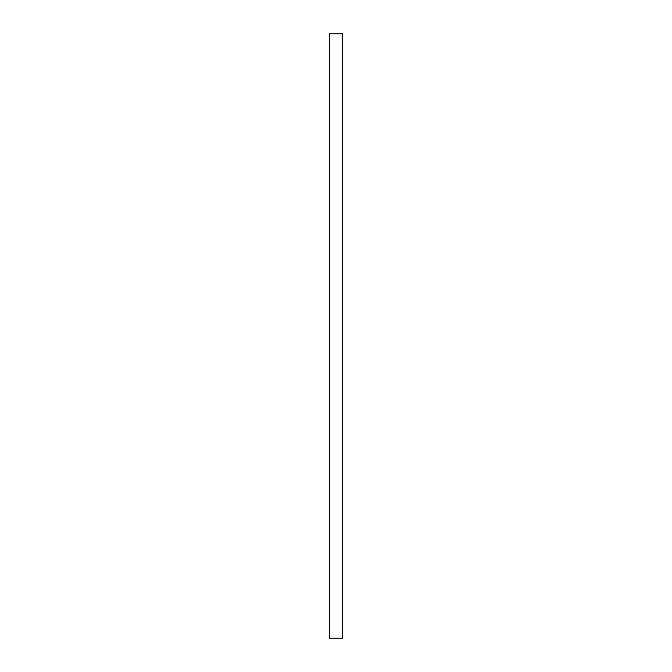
<?xml version="1.0" encoding="UTF-8"?>
<svg xmlns="http://www.w3.org/2000/svg" width="672" height="672" viewBox="0 0 672 672"><rect width="100%" height="100%" fill="white"/><g stroke="black" fill="none" stroke-linecap="round" stroke-linejoin="round"><path stroke-width="1.01" d="M342.476 33.6L329.524 33.6L329.524 638.4L342.476 638.4L342.476 33.6"/></g></svg>
